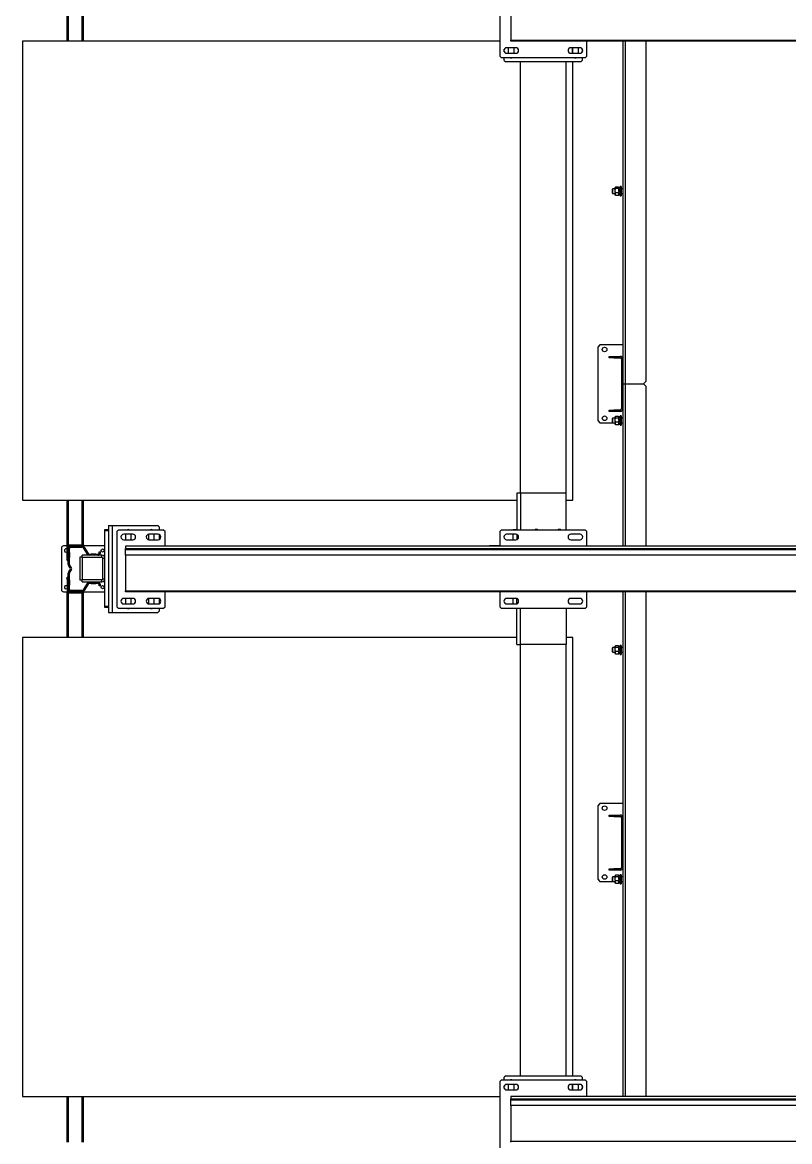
# Model space of a CAD drawing. Header units: millimetres. Extents: x 6622 to 532820, y 3370 to 359312.
# Drawn here: x 461300 to 462973, y 283241 to 285681 of the extents above; entities that cross this region are included whole.
import ezdxf

# ---------------------------------------------------------------- set-up
doc = ezdxf.new("R2010")
doc.units = ezdxf.units.MM

# ---------------------------------------------------------------- blocks, each defined once
blk = doc.blocks.new('A$C6F3A12F4')
at = {"color": 2, "linetype": 'Continuous', "lineweight": 25}
for p, q in [((30085.7, 3475), (30085.7, 225)), ((30091.1, 225), (30091.1, 3475)), ((30093.7, 3475), (30093.7, 225)), ((30105.7, 3475), (30105.7, 225)), ((30183.1, 225), (30183.1, 3475)), ((30185.7, 3475), (30185.7, 225)), ((28982.6, 1065), (28982.6, 2635)), ((28985.2, 2635), (28985.2, 1065)), ((31285.2, 2635), (31285.2, 1065)), ((31290.6, 1065), (31290.6, 2635)), ((31293.2, 2635), (31293.2, 1065)), ((31305.2, 2635), (31305.2, 1065)), ((31382.6, 1065), (31382.6, 2635)), ((28985.2, 1359.5), (29727, 1359.5)), ((29732, 1354.5), (29727, 1359.5)), ((29737, 1359.5), (29732, 1354.5)), ((29732, 1314.5), (29732, 1354.5)), ((29737, 1359.5), (30085.7, 1359.5)), ((30185.7, 1359.5), (31285.2, 1359.5)), ((28985.2, 1314.5), (29732, 1314.5)), ((28985.2, 1309.5), (29678, 1309.5)), ((29302, 1305.5), (29302, 1303.5)), ((29302, 1305.5), (29322, 1305.5)), ((29302, 1303.5), (29322, 1303.5)), ((29302.8, 1300), (29302.8, 1293.4)), ((29304.4, 1300.9), (29303.3, 1300.3)), ((29303.9, 1303.5), (29303.9, 1300.9)), ((29312, 1300.9), (29303.9, 1300.9)), ((29306.4, 1300), (29306.4, 1293.4)), ((29307, 1309.5), (29307, 1305.5)), ((29312, 1300.9), (29313.5, 1300.9)), ((29320, 1300.9), (29313.5, 1300.9)), ((29315.5, 1300), (29315.5, 1293.4)), ((29317, 1305.5), (29317, 1309.5)), ((29320.7, 1300.3), (29319.6, 1300.9)), ((29320, 1300.9), (29320, 1303.5)), ((29321.2, 1300), (29321.2, 1293.4)), ((29322, 1303.5), (29322, 1305.5)), ((29647, 1309.5), (29647, 1259.5)), ((29675, 1303.5), (29672, 1303.5)), ((29672, 1289.5), (29672, 1303.5)), ((29675, 1289.5), (29675, 1303.5)), ((29678, 1309.5), (29678, 1306.5)), ((29678, 1309.5), (29786, 1309.5)), ((29678, 1306.5), (29786, 1306.5)), ((29732, 1309.5), (29732, 1314.5)), ((29732, 1314.5), (30085.7, 1314.5)), ((29786, 1309.5), (30085.7, 1309.5)), ((29786, 1306.5), (29786, 1309.5)), ((29792, 1303.5), (29789, 1303.5)), ((29789, 1303.5), (29789, 1289.5)), ((29792, 1303.5), (29792, 1289.5)), ((29802, 1305.5), (29802, 1303.5)), ((29802, 1305.5), (29822, 1305.5)), ((29802, 1303.5), (29822, 1303.5)), ((29802.8, 1300), (29802.8, 1293.4)), ((29804.4, 1300.9), (29803.3, 1300.3)), ((29803.9, 1303.5), (29803.9, 1300.9)), ((29812, 1300.9), (29803.9, 1300.9)), ((29806.4, 1300), (29806.4, 1293.4)), ((29807, 1309.5), (29807, 1305.5)), ((29812, 1300.9), (29813.5, 1300.9)), ((29820, 1300.9), (29813.5, 1300.9)), ((29815.5, 1300), (29815.5, 1293.4)), ((29817, 1305.5), (29817, 1309.5)), ((29820.7, 1300.3), (29819.6, 1300.9)), ((29820, 1300.9), (29820, 1303.5)), ((29821.2, 1300), (29821.2, 1293.4)), ((29822, 1303.5), (29822, 1305.5)), ((30185.7, 1314.5), (31285.2, 1314.5)), ((30185.7, 1309.5), (30678, 1309.5)), ((30302, 1305.5), (30302, 1303.5)), ((30302, 1305.5), (30322, 1305.5)), ((30302, 1303.5), (30322, 1303.5)), ((30302.8, 1300), (30302.8, 1293.4)), ((30304.4, 1300.9), (30303.3, 1300.3)), ((30303.9, 1303.5), (30303.9, 1300.9)), ((30312, 1300.9), (30303.9, 1300.9)), ((30306.4, 1300), (30306.4, 1293.4)), ((30307, 1309.5), (30307, 1305.5)), ((30312, 1300.9), (30313.5, 1300.9)), ((30320, 1300.9), (30313.5, 1300.9)), ((30315.5, 1300), (30315.5, 1293.4)), ((30317, 1305.5), (30317, 1309.5)), ((30320.7, 1300.3), (30319.6, 1300.9)), ((30320, 1300.9), (30320, 1303.5)), ((30321.2, 1300), (30321.2, 1293.4)), ((30322, 1303.5), (30322, 1305.5)), ((30647, 1309.5), (30647, 1259.5)), ((30675, 1303.5), (30672, 1303.5)), ((30672, 1289.5), (30672, 1303.5)), ((30675, 1289.5), (30675, 1303.5)), ((30678, 1309.5), (30678, 1306.5)), ((30678, 1309.5), (30786, 1309.5)), ((30678, 1306.5), (30786, 1306.5)), ((30786, 1309.5), (31285.2, 1309.5)), ((30786, 1306.5), (30786, 1309.5)), ((30792, 1303.5), (30789, 1303.5)), ((30789, 1303.5), (30789, 1289.5)), ((30792, 1303.5), (30792, 1289.5)), ((30802, 1305.5), (30802, 1303.5)), ((30802, 1305.5), (30822, 1305.5)), ((30802, 1303.5), (30822, 1303.5)), ((30802.8, 1300), (30802.8, 1293.4)), ((30804.4, 1300.9), (30803.3, 1300.3)), ((30803.9, 1303.5), (30803.9, 1300.9)), ((30812, 1300.9), (30803.9, 1300.9)), ((30806.4, 1300), (30806.4, 1293.4)), ((30807, 1309.5), (30807, 1305.5)), ((30812, 1300.9), (30813.5, 1300.9)), ((30820, 1300.9), (30813.5, 1300.9)), ((30815.5, 1300), (30815.5, 1293.4)), ((30817, 1305.5), (30817, 1309.5)), ((30820.7, 1300.3), (30819.6, 1300.9)), ((30820, 1300.9), (30820, 1303.5)), ((30821.2, 1300), (30821.2, 1293.4)), ((30822, 1303.5), (30822, 1305.5)), ((29303.3, 1293.1), (29304.4, 1292.5)), ((29314.9, 1292.5), (29304.4, 1292.5)), ((29307, 1292.5), (29307, 1287)), ((29307, 1287), (29307.5, 1286.5)), ((29307, 1287), (29317, 1287)), ((29316.5, 1286.5), (29307.5, 1286.5)), ((29314.9, 1292.5), (29319.6, 1292.5)), ((29316.5, 1286.5), (29317, 1287)), ((29317, 1287), (29317, 1292.5)), ((29319.6, 1292.5), (29320.7, 1293.1)), ((29672, 1289.5), (29675, 1289.5)), ((29672, 1279.5), (29672, 1289.5)), ((29675, 1279.5), (29672, 1279.5)), ((29675, 1289.5), (29675, 1279.5)), ((29789, 1289.5), (29792, 1289.5)), ((29789, 1279.5), (29789, 1289.5)), ((29792, 1279.5), (29789, 1279.5)), ((29792, 1289.5), (29792, 1279.5)), ((29803.3, 1293.1), (29804.4, 1292.5)), ((29814.9, 1292.5), (29804.4, 1292.5)), ((29807, 1292.5), (29807, 1287)), ((29807, 1287), (29807.5, 1286.5)), ((29807, 1287), (29817, 1287)), ((29816.5, 1286.5), (29807.5, 1286.5)), ((29814.9, 1292.5), (29819.6, 1292.5)), ((29816.5, 1286.5), (29817, 1287)), ((29817, 1287), (29817, 1292.5)), ((29817, 1259.5), (29817, 1287)), ((29819.6, 1292.5), (29820.7, 1293.1)), ((30303.3, 1293.1), (30304.4, 1292.5)), ((30314.9, 1292.5), (30304.4, 1292.5)), ((30307, 1292.5), (30307, 1287)), ((30307, 1287), (30307.5, 1286.5)), ((30307, 1287), (30317, 1287)), ((30316.5, 1286.5), (30307.5, 1286.5)), ((30314.9, 1292.5), (30319.6, 1292.5)), ((30316.5, 1286.5), (30317, 1287)), ((30317, 1287), (30317, 1292.5)), ((30319.6, 1292.5), (30320.7, 1293.1)), ((30672, 1289.5), (30675, 1289.5)), ((30672, 1279.5), (30672, 1289.5)), ((30675, 1279.5), (30672, 1279.5)), ((30675, 1289.5), (30675, 1279.5)), ((30789, 1289.5), (30792, 1289.5)), ((30789, 1279.5), (30789, 1289.5)), ((30792, 1279.5), (30789, 1279.5)), ((30792, 1289.5), (30792, 1279.5)), ((30803.3, 1293.1), (30804.4, 1292.5)), ((30814.9, 1292.5), (30804.4, 1292.5)), ((30807, 1292.5), (30807, 1287)), ((30807, 1287), (30807.5, 1286.5)), ((30807, 1287), (30817, 1287)), ((30816.5, 1286.5), (30807.5, 1286.5)), ((30814.9, 1292.5), (30819.6, 1292.5)), ((30816.5, 1286.5), (30817, 1287)), ((30817, 1287), (30817, 1292.5)), ((30817, 1259.5), (30817, 1287)), ((30819.6, 1292.5), (30820.7, 1293.1)), ((29647, 1259.5), (29652, 1254.5)), ((29652, 1254.5), (29812, 1254.5)), ((29812, 1254.5), (29817, 1259.5)), ((30647, 1259.5), (30652, 1254.5)), ((30652, 1254.5), (30812, 1254.5)), ((30812, 1254.5), (30817, 1259.5)), ((29017.2, 1231), (28985.2, 1231)), ((29001.7, 1220.9), (29008.7, 1220.9)), ((29020.2, 1228), (29017.2, 1231)), ((29020.2, 1044), (29020.2, 1228)), ((29020.2, 1220.9), (29027.2, 1220.9)), ((29030.2, 1217.9), (29027.2, 1220.9)), ((30053.7, 1231), (30050.7, 1228)), ((30050.7, 1228), (30050.7, 1044)), ((30085.7, 1231), (30053.7, 1231)), ((30217.7, 1231), (30185.7, 1231)), ((30220.7, 1228), (30217.7, 1231)), ((30220.7, 1044), (30220.7, 1228)), ((31243.2, 1220.9), (31240.2, 1217.9)), ((31243.2, 1220.9), (31250.2, 1220.9)), ((31253.2, 1231), (31250.2, 1228)), ((31250.2, 1228), (31250.2, 1044)), ((31285.2, 1231), (31253.2, 1231)), ((31261.7, 1220.9), (31268.7, 1220.9)), ((28999.2, 1216), (28999.2, 1196)), ((28999.2, 1211.9), (29011.2, 1211.9)), ((29011.2, 1200), (28999.2, 1200)), ((29011.2, 1199.9), (28999.2, 1199.9)), ((29011.2, 1196), (29011.2, 1216)), ((29030.2, 1217.9), (29030.2, 1053.9)), ((29985.2, 1200), (29030.2, 1200)), ((29985.2, 1185.9), (29985.2, 1200)), ((30059.7, 1216), (30059.7, 1196)), ((30071.7, 1196), (30071.7, 1216)), ((30199.7, 1216), (30199.7, 1196)), ((30211.7, 1196), (30211.7, 1216)), ((30285.2, 1200), (30285.2, 1185.9)), ((31240.2, 1200), (30285.2, 1200)), ((31240.2, 1053.9), (31240.2, 1217.9)), ((31259.2, 1216), (31259.2, 1196)), ((31259.2, 1211.9), (31271.2, 1211.9)), ((31271.2, 1200), (31259.2, 1200)), ((31271.2, 1199.9), (31259.2, 1199.9)), ((31271.2, 1196), (31271.2, 1216)), ((29970.2, 1185.9), (29030.2, 1185.9)), ((29970.2, 1185.9), (29970.2, 1085.9)), ((30050.7, 1185.9), (29970.2, 1185.9)), ((30220.7, 1185.9), (30300.2, 1185.9)), ((30300.2, 1185.9), (30300.2, 1085.9)), ((31240.2, 1185.9), (30300.2, 1185.9)), ((28999.2, 1076), (28999.2, 1056)), ((29011.2, 1056), (29011.2, 1076)), ((29970.2, 1085.9), (29030.2, 1085.9)), ((29970.2, 1085.9), (30050.7, 1085.9)), ((29970.2, 1085.9), (29970.2, 1077.9)), ((29970.2, 1077.9), (30050.7, 1077.9)), ((29985.2, 0), (29985.2, 1077.9)), ((30049.7, 1069.9), (30049.7, 1077.9)), ((30059.7, 1076), (30059.7, 1056)), ((30060, 1077.9), (30071.4, 1077.9)), ((30071.7, 1056), (30071.7, 1076)), ((30199.7, 1076), (30199.7, 1056)), ((30211.4, 1077.9), (30200, 1077.9)), ((30211.7, 1056), (30211.7, 1076)), ((30300.2, 1085.9), (30220.7, 1085.9)), ((30300.2, 1077.9), (30220.7, 1077.9)), ((30285.2, 1077.9), (30285.2, 0)), ((30300.2, 1077.9), (30300.2, 1085.9)), ((31240.2, 1085.9), (30300.2, 1085.9)), ((31259.2, 1076), (31259.2, 1056)), ((31271.2, 1056), (31271.2, 1076)), ((28905.2, 1065), (28982.6, 1065)), ((28985.2, 1065), (28982.6, 1065)), ((28999.2, 1071.9), (29011.2, 1071.9)), ((29011.2, 1059.9), (28999.2, 1059.9)), ((29008.4, 1050.9), (29002, 1050.9)), ((29027.2, 1050.9), (29020.2, 1050.9)), ((29027.2, 1050.9), (29030.2, 1053.9)), ((30050.7, 1069.9), (30049.7, 1069.9)), ((30071.7, 1069.9), (30059.7, 1069.9)), ((30211.7, 1069.9), (30199.7, 1069.9)), ((31240.2, 1053.9), (31243.2, 1050.9)), ((31250.2, 1050.9), (31243.2, 1050.9)), ((31259.2, 1071.9), (31271.2, 1071.9)), ((31271.2, 1059.9), (31259.2, 1059.9)), ((31268.4, 1050.9), (31262, 1050.9)), ((31285.2, 1065), (31290.6, 1065)), ((31293.2, 1065), (31290.6, 1065)), ((31305.2, 1065), (31293.2, 1065)), ((31305.2, 1065), (31382.6, 1065)), ((31385.2, 1065), (31382.6, 1065)), ((28853.2, 1041), (29017.2, 1041)), ((28985.2, 1041), (28985.2, 0)), ((29017.2, 1041), (29020.2, 1044)), ((30050.7, 1044), (30053.7, 1041)), ((30053.7, 1041), (30085.7, 1041)), ((30085.2, 1041), (30085.2, 1020)), ((30185.7, 1041), (30217.7, 1041)), ((30217.7, 1041), (30220.7, 1044)), ((31250.2, 1044), (31253.2, 1041)), ((31253.2, 1041), (31417.2, 1041)), ((31285.2, 0), (31285.2, 1041)), ((30043.7, 298.1), (30040.7, 295.1)), ((30040.7, 196.1), (30040.7, 295.1)), ((30043.7, 298.1), (30050.7, 298.1)), ((30053.7, 311), (30050.7, 308)), ((30050.7, 308), (30050.7, 209)), ((30085.7, 311), (30053.7, 311)), ((30059.7, 296), (30059.7, 276)), ((30060.1, 298.1), (30071.3, 298.1)), ((30071.7, 276), (30071.7, 296)), ((30217.7, 311), (30185.7, 311)), ((30199.7, 296), (30199.7, 276)), ((30200.1, 298.1), (30211.3, 298.1)), ((30211.7, 276), (30211.7, 296)), ((30220.7, 308), (30217.7, 311)), ((30220.7, 209), (30220.7, 308)), ((30220.7, 298.1), (30227.7, 298.1)), ((30230.7, 295.1), (30227.7, 298.1)), ((30230.7, 196.1), (30230.7, 295.1)), ((30071.7, 287.1), (30059.7, 287.1)), ((30059.8, 275.1), (30071.6, 275.1)), ((30211.7, 287.1), (30199.7, 287.1)), ((30199.8, 275.1), (30211.6, 275.1)), ((30059.7, 241), (30059.7, 221)), ((30071.7, 237.1), (30059.7, 237.1)), ((30059.7, 225.1), (30071.7, 225.1)), ((30071.7, 221), (30071.7, 241)), ((30085.7, 225), (30091.1, 225)), ((30093.7, 225), (30091.1, 225)), ((30105.7, 225), (30093.7, 225)), ((30105.7, 225), (30183.1, 225)), ((30185.7, 225), (30183.1, 225)), ((30199.7, 241), (30199.7, 221)), ((30211.7, 237.1), (30199.7, 237.1)), ((30199.7, 225.1), (30211.7, 225.1)), ((30211.7, 221), (30211.7, 241)), ((30040.7, 196.1), (30230.7, 196.1)), ((30040.7, 188.1), (30040.7, 196.1)), ((30050.7, 209), (30053.7, 206)), ((30053.7, 206), (30217.7, 206)), ((30217.7, 206), (30220.7, 209)), ((30230.7, 188.1), (30230.7, 196.1)), ((30040.7, 188.1), (30230.7, 188.1)), ((30049.7, 180.1), (30049.7, 188.1)), ((30052.7, 180.1), (30049.7, 180.1)), ((30052.7, 188.1), (30052.7, 180.1)), ((30216.7, 180.1), (30052.7, 180.1)), ((30085.2, 180), (30085.2, 133)), ((30110.7, 173.1), (30105.7, 173.1)), ((30105.7, 173.1), (30105.7, 130.1)), ((30110.7, 173.1), (30110.7, 130.1)), ((30112.7, 180.1), (30112.7, 175.1)), ((30156.7, 175.1), (30112.7, 175.1)), ((30156.7, 175.1), (30156.7, 180.1)), ((30163.7, 173.1), (30158.7, 173.1)), ((30158.7, 130.1), (30158.7, 173.1)), ((30163.7, 130.1), (30163.7, 173.1)), ((30185.2, 133), (30185.2, 180)), ((30216.7, 180.1), (30216.7, 188.1)), ((30219.7, 180.1), (30216.7, 180.1)), ((30219.7, 188.1), (30219.7, 180.1)), ((30098.2, 167.5), (30098.2, 170)), ((30100.2, 170), (30098.2, 170)), ((30100.2, 167.5), (30098.2, 167.5)), ((30100.2, 167.5), (30100.2, 170)), ((30105.7, 164.5), (30103.2, 164.5)), ((30103.2, 160.5), (30103.2, 164.5)), ((30105.7, 160.5), (30103.2, 160.5)), ((30103.2, 160.5), (30103.2, 149.7)), ((30103.2, 149.7), (30105.7, 149.7)), ((30103.2, 145.7), (30103.2, 149.7)), ((30167.2, 164.5), (30164.7, 164.5)), ((30164.7, 164.5), (30164.7, 160.5)), ((30167.2, 160.5), (30164.7, 160.5)), ((30164.7, 149.7), (30164.7, 160.5)), ((30164.7, 149.7), (30167.2, 149.7)), ((30164.7, 149.7), (30164.7, 145.7)), ((30167.2, 164.5), (30167.2, 160.5)), ((30167.2, 149.7), (30167.2, 160.5)), ((30167.2, 149.7), (30167.2, 145.7)), ((30170.2, 170), (30170.2, 167.5)), ((30172.2, 170), (30170.2, 170)), ((30172.2, 167.5), (30170.2, 167.5)), ((30172.2, 170), (30172.2, 167.5)), ((28985.2, 133), (28885.2, 133)), ((28985.2, 130.5), (28885.2, 130.5)), ((30083.2, 133), (29985.2, 133)), ((30083.2, 130.5), (29985.2, 130.5)), ((30083.2, 133), (30085.2, 133)), ((30083.2, 128), (30083.2, 133)), ((30085.2, 128), (30083.2, 128)), ((30083.2, 101), (30083.2, 128)), ((30085.2, 133), (30085.2, 129.9)), ((30087.7, 129.9), (30085.2, 129.9)), ((30085.2, 105.5), (30085.2, 129.9)), ((30087.7, 105.5), (30087.7, 129.9)), ((30087.8, 134.6), (30101.8, 143.1)), ((30087.8, 134.6), (30089.1, 132.5)), ((30089.1, 132.5), (30103.1, 141)), ((30103.1, 141), (30101.8, 143.1)), ((30103.2, 145.7), (30105.7, 145.7)), ((30110.7, 130.1), (30105.7, 130.1)), ((30109.7, 130.1), (30109.7, 125.1)), ((30109.7, 130.1), (30159.7, 130.1)), ((30109.7, 125.1), (30159.7, 125.1)), ((30163.7, 130.1), (30158.7, 130.1)), ((30159.7, 130.1), (30159.7, 125.1)), ((30164.7, 145.7), (30167.2, 145.7)), ((30168.6, 143.1), (30167.3, 141)), ((30167.3, 141), (30181.3, 132.5)), ((30168.6, 143.1), (30182.6, 134.6)), ((30181.3, 132.5), (30182.6, 134.6)), ((30185.2, 129.9), (30182.7, 129.9)), ((30182.7, 129.9), (30182.7, 105.5)), ((30185.2, 129.9), (30185.2, 133)), ((30185.2, 133), (30187.2, 133)), ((30185.2, 129.9), (30185.2, 105.5)), ((30187.2, 128), (30185.2, 128)), ((30187.2, 133), (30187.2, 128)), ((30285.2, 133), (30187.2, 133)), ((30285.2, 130.5), (30187.2, 130.5)), ((30187.2, 101), (30187.2, 128)), ((31385.2, 133), (31285.2, 133)), ((31385.2, 130.5), (31285.2, 130.5)), ((28985.2, 100.5), (28885.2, 100.5)), ((28985.2, 98), (28885.2, 98)), ((30083.2, 100.5), (29985.2, 100.5)), ((30083.2, 98), (29985.2, 98)), ((30083.2, 101), (30085.2, 101)), ((30083.2, 101), (30083.2, 100.5)), ((30083.2, 100.5), (30083.2, 98)), ((30085.2, 101), (30085.2, 105.5)), ((30085.2, 105.5), (30087.7, 105.5)), ((30085.2, 98.2), (30085.2, 90)), ((30086.2, 100), (30086.2, 98)), ((30090.7, 100), (30086.2, 100)), ((30112.2, 98), (30086.2, 98)), ((30090.7, 102.5), (30090.7, 100)), ((30099.8, 102.5), (30090.7, 102.5)), ((30099.8, 100), (30090.7, 100)), ((30099.8, 102.5), (30099.8, 100)), ((30099.8, 102.5), (30110.6, 102.5)), ((30099.8, 100), (30110.6, 100)), ((30125.8, 102.5), (30110.6, 102.5)), ((30110.6, 100), (30110.6, 102.5)), ((30125.8, 100), (30110.6, 100)), ((30112.2, 98), (30112.2, 100)), ((30117.2, 98), (30112.2, 98)), ((30117.2, 100), (30117.2, 98)), ((30125.8, 100), (30125.8, 102.5)), ((30131.8, 106.5), (30127.6, 103.2)), ((30127.6, 103.2), (30129.2, 101.2)), ((30133.3, 104.5), (30129.2, 101.2)), ((30133.3, 104.5), (30131.8, 106.5)), ((30138.6, 106.5), (30137.1, 104.5)), ((30141.2, 101.2), (30137.1, 104.5)), ((30142.8, 103.2), (30138.6, 106.5)), ((30141.2, 101.2), (30142.8, 103.2)), ((30144.6, 102.5), (30144.6, 100)), ((30159.8, 102.5), (30144.6, 102.5)), ((30159.8, 100), (30144.6, 100)), ((30153.2, 98), (30153.2, 100)), ((30158.2, 98), (30153.2, 98)), ((30158.2, 100), (30158.2, 98)), ((30158.2, 98), (30184.2, 98)), ((30159.8, 102.5), (30159.8, 100)), ((30159.8, 102.5), (30170.6, 102.5)), ((30159.8, 100), (30170.6, 100)), ((30170.6, 100), (30170.6, 102.5)), ((30179.7, 102.5), (30170.6, 102.5)), ((30179.7, 100), (30170.6, 100)), ((30179.7, 100), (30179.7, 102.5)), ((30179.7, 100), (30184.2, 100)), ((30182.7, 105.5), (30185.2, 105.5)), ((30184.2, 98), (30184.2, 100)), ((30185.2, 101), (30185.2, 105.5)), ((30185.2, 101), (30187.2, 101)), ((30185.2, 90), (30185.2, 98.2)), ((30187.2, 101), (30187.2, 100.5)), ((30187.2, 100.5), (30187.2, 98)), ((30285.2, 100.5), (30187.2, 100.5)), ((30285.2, 98), (30187.2, 98)), ((31385.2, 100.5), (31285.2, 100.5)), ((31385.2, 98), (31285.2, 98)), ((30090.2, 85), (30180.2, 85)), ((28985.2, 0), (29985.2, 0)), ((30285.2, 0), (31285.2, 0))]:
    blk.add_line(p, q, dxfattribs=at)
at = {"color": 2, "linetype": 'Continuous', "lineweight": 25, "flags": 128}
for points in [[(29312, 1300.9), (29311.5, 1301.8), (29311, 1302.6), (29310.5, 1303.5)], [(29312, 1303.5), (29312.5, 1302.6), (29313, 1301.8), (29313.5, 1300.9)], [(29812, 1300.9), (29811.5, 1301.8), (29811, 1302.6), (29810.5, 1303.5)], [(29812, 1303.5), (29812.5, 1302.6), (29813, 1301.8), (29813.5, 1300.9)], [(30312, 1300.9), (30311.5, 1301.8), (30311, 1302.6), (30310.5, 1303.5)], [(30312, 1303.5), (30312.5, 1302.6), (30313, 1301.8), (30313.5, 1300.9)], [(30812, 1300.9), (30811.5, 1301.8), (30811, 1302.6), (30810.5, 1303.5)], [(30812, 1303.5), (30812.5, 1302.6), (30813, 1301.8), (30813.5, 1300.9)]]:
    blk.add_lwpolyline(points, dxfattribs=at)
at = {"color": 2, "linetype": 'Continuous', "lineweight": 25}
for centre, radius in [((29657, 1269.5), 5), ((29807, 1269.5), 5), ((30657, 1269.5), 5), ((30807, 1269.5), 5), ((30095.2, 175), 3.5), ((30175.2, 175), 3.5)]:
    blk.add_circle(centre, radius, dxfattribs=at)
for centre, radius, start, end in [((29678, 1303.5), 6, 90, 180), ((29678, 1303.5), 3, 90, 180), ((29786, 1303.5), 6, 0, 90), ((29786, 1303.5), 3, 0, 90), ((30678, 1303.5), 6, 90, 180), ((30678, 1303.5), 3, 90, 180), ((30786, 1303.5), 6, 0, 90), ((30786, 1303.5), 3, 0, 90), ((29005.2, 1216), 6, 0, 180), ((30065.7, 1216), 6, 0, 180), ((30205.7, 1216), 6, 0, 180), ((31265.2, 1216), 6, 0, 180), ((29005.2, 1196), 6, 180, 0), ((29015.2, 1205.9), 6, 326.4427, 33.5573), ((30065.7, 1196), 6, 180, 0), ((30205.7, 1196), 6, 180, 0), ((31255.2, 1205.9), 6, 146.4427, 213.5573), ((31265.2, 1196), 6, 180, 0), ((30055.2, 1170.9), 6, 138.5904, 221.4096), ((30215.2, 1170.9), 6, 336.4435, 23.5565), ((30055.2, 1120.9), 6, 138.5904, 221.4096), ((30215.2, 1120.9), 6, 336.4435, 23.5565), ((29005.2, 1076), 6, 0, 180), ((30065.7, 1076), 6, 0, 180), ((30205.7, 1076), 6, 0, 180), ((31265.2, 1076), 6, 0, 180), ((29005.2, 1056), 6, 180, 0), ((29015.2, 1065.9), 6, 326.4427, 33.5573), ((30065.7, 1056), 6, 180, 0), ((30205.7, 1056), 6, 180, 0), ((31255.2, 1065.9), 6, 146.4427, 213.5573), ((31265.2, 1056), 6, 180, 0), ((30090.2, 1020), 5, 180, 205.8419), ((30065.7, 296), 6, 0, 180), ((30205.7, 296), 6, 0, 180), ((30055.7, 281.1), 6, 146.4427, 213.5573), ((30065.7, 276), 6, 180, 0), ((30205.7, 276), 6, 180, 0), ((30215.7, 281.1), 6, 326.4427, 33.5573), ((30065.7, 241), 6, 0, 180), ((30205.7, 241), 6, 0, 180), ((30055.7, 231.1), 6, 146.4427, 213.5573), ((30065.7, 221), 6, 180, 0), ((30205.7, 221), 6, 180, 0), ((30215.7, 231.1), 6, 326.4427, 33.5573), ((30112.7, 173.1), 7, 90, 180), ((30112.7, 173.1), 2, 90, 180), ((30156.7, 173.1), 7, 0, 90), ((30156.7, 173.1), 2, 0, 90), ((30100.2, 164.5), 5.5, 0, 90), ((30100.2, 164.5), 3, 0, 90), ((30170.2, 164.5), 5.5, 90, 180), ((30170.2, 164.5), 3, 90, 180), ((30090.7, 129.9), 5.5, 121.4296, 180), ((30090.7, 129.9), 3, 121.4296, 180), ((30100.2, 145.7), 3, 301.4296, 0), ((30100.2, 145.7), 5.5, 301.4296, 0), ((30170.2, 145.7), 5.5, 180, 238.5704), ((30170.2, 145.7), 3, 180, 238.5704), ((30179.7, 129.9), 3, 0, 58.5704), ((30179.7, 129.9), 5.5, 0, 58.5704), ((30086.2, 101), 3, 180, 270), ((30090.7, 105.5), 5.5, 180, 270), ((30086.2, 101), 1, 180, 270), ((30090.7, 105.5), 3, 180, 270), ((30095.2, 95), 3.5, 121.0027, 0), ((30095.2, 95), 3.5, 0, 58.9973), ((30125.8, 105.5), 3, 270, 308.6598), ((30125.8, 105.5), 5.5, 270, 308.6598), ((30135.2, 102.2), 5.5, 51.3402, 128.6598), ((30135.2, 102.2), 3, 51.3402, 128.6598), ((30144.6, 105.5), 5.5, 231.3402, 270), ((30144.6, 105.5), 3, 231.3402, 270), ((30175.2, 95), 3.5, 121.0027, 0), ((30175.2, 95), 3.5, 0, 58.9973), ((30179.7, 105.5), 3, 270, 0), ((30179.7, 105.5), 5.5, 270, 0), ((30184.2, 101), 1, 270, 0), ((30184.2, 101), 3, 270, 0), ((30090.2, 90), 5, 180, 270), ((30180.2, 90), 5, 270, 0)]:
    blk.add_arc(centre, radius, start, end, dxfattribs=at)
for points, knots in [([(29302.8, 1300), (29303.3, 1300.2), (29304, 1300.7), (29305, 1300.7), (29305.8, 1300.4), (29306.2, 1300.1), (29306.4, 1300)], [0, 0, 0, 0, 0.363637, 0.612794, 0.868669, 1, 1, 1, 1]), ([(29306.4, 1293.4), (29306.2, 1293.3), (29305.8, 1293), (29305, 1292.7), (29304, 1292.7), (29303.3, 1293.2), (29302.8, 1293.4)], [0, 0, 0, 0, 0.13133, 0.380798, 0.636361, 1, 1, 1, 1]), ([(29306.4, 1300), (29307.2, 1300.2), (29308.8, 1300.6), (29311.2, 1300.7), (29313.4, 1300.5), (29314.8, 1300.2), (29315.5, 1300)], [0, 0, 0, 0, 0.264522, 0.534908, 0.765371, 1, 1, 1, 1]), ([(29315.5, 1293.4), (29314.7, 1293.2), (29313.1, 1292.8), (29310.7, 1292.7), (29308.5, 1292.9), (29307.1, 1293.2), (29306.4, 1293.4)], [0, 0, 0, 0, 0.26472, 0.534906, 0.76537, 1, 1, 1, 1]), ([(29315.5, 1300), (29316, 1300.2), (29317, 1300.6), (29318.5, 1300.7), (29319.9, 1300.5), (29320.7, 1300.2), (29321.2, 1300)], [0, 0, 0, 0, 0.264587, 0.534953, 0.765275, 1, 1, 1, 1]), ([(29321.2, 1293.4), (29320.7, 1293.2), (29319.7, 1292.8), (29318.2, 1292.7), (29316.8, 1292.9), (29316, 1293.2), (29315.5, 1293.4)], [0, 0, 0, 0, 0.264585, 0.534952, 0.765396, 1, 1, 1, 1]), ([(29321.2, 1300), (29321, 1300.1), (29320.8, 1300.2), (29320.7, 1300.3), (29320.7, 1300.3)], [0, 0, 0, 0, 0.908808, 1, 1, 1, 1]), ([(29320.7, 1293.1), (29320.7, 1293.1), (29320.8, 1293.2), (29321, 1293.3), (29321.2, 1293.4)], [0, 0, 0, 0, 0.09115, 1, 1, 1, 1]), ([(29802.8, 1300), (29803.3, 1300.2), (29804, 1300.7), (29805, 1300.7), (29805.8, 1300.4), (29806.2, 1300.1), (29806.4, 1300)], [0, 0, 0, 0, 0.363637, 0.612794, 0.868669, 1, 1, 1, 1]), ([(29806.4, 1293.4), (29806.2, 1293.3), (29805.8, 1293), (29805, 1292.7), (29804, 1292.7), (29803.3, 1293.2), (29802.8, 1293.4)], [0, 0, 0, 0, 0.13133, 0.380798, 0.636361, 1, 1, 1, 1]), ([(29806.4, 1300), (29807.2, 1300.2), (29808.8, 1300.6), (29811.2, 1300.7), (29813.4, 1300.5), (29814.8, 1300.2), (29815.5, 1300)], [0, 0, 0, 0, 0.264522, 0.534908, 0.765371, 1, 1, 1, 1]), ([(29815.5, 1293.4), (29814.7, 1293.2), (29813.1, 1292.8), (29810.7, 1292.7), (29808.5, 1292.9), (29807.1, 1293.2), (29806.4, 1293.4)], [0, 0, 0, 0, 0.26472, 0.534906, 0.76537, 1, 1, 1, 1]), ([(29815.5, 1300), (29816, 1300.2), (29817, 1300.6), (29818.5, 1300.7), (29819.9, 1300.5), (29820.7, 1300.2), (29821.2, 1300)], [0, 0, 0, 0, 0.264587, 0.534953, 0.765275, 1, 1, 1, 1]), ([(29821.2, 1293.4), (29820.7, 1293.2), (29819.7, 1292.8), (29818.2, 1292.7), (29816.8, 1292.9), (29816, 1293.2), (29815.5, 1293.4)], [0, 0, 0, 0, 0.264585, 0.534952, 0.765396, 1, 1, 1, 1]), ([(29821.2, 1300), (29821, 1300.1), (29820.8, 1300.2), (29820.7, 1300.3), (29820.7, 1300.3)], [0, 0, 0, 0, 0.908808, 1, 1, 1, 1]), ([(29820.7, 1293.1), (29820.7, 1293.1), (29820.8, 1293.2), (29821, 1293.3), (29821.2, 1293.4)], [0, 0, 0, 0, 0.09115, 1, 1, 1, 1]), ([(30302.8, 1300), (30303.3, 1300.2), (30304, 1300.7), (30305, 1300.7), (30305.8, 1300.4), (30306.2, 1300.1), (30306.4, 1300)], [0, 0, 0, 0, 0.363637, 0.612794, 0.868669, 1, 1, 1, 1]), ([(30306.4, 1293.4), (30306.2, 1293.3), (30305.8, 1293), (30305, 1292.7), (30304, 1292.7), (30303.3, 1293.2), (30302.8, 1293.4)], [0, 0, 0, 0, 0.13133, 0.380798, 0.636361, 1, 1, 1, 1]), ([(30306.4, 1300), (30307.2, 1300.2), (30308.8, 1300.6), (30311.2, 1300.7), (30313.4, 1300.5), (30314.8, 1300.2), (30315.5, 1300)], [0, 0, 0, 0, 0.264522, 0.534908, 0.765371, 1, 1, 1, 1]), ([(30315.5, 1293.4), (30314.7, 1293.2), (30313.1, 1292.8), (30310.7, 1292.7), (30308.5, 1292.9), (30307.1, 1293.2), (30306.4, 1293.4)], [0, 0, 0, 0, 0.26472, 0.534906, 0.76537, 1, 1, 1, 1]), ([(30315.5, 1300), (30316, 1300.2), (30317, 1300.6), (30318.5, 1300.7), (30319.9, 1300.5), (30320.7, 1300.2), (30321.2, 1300)], [0, 0, 0, 0, 0.264587, 0.534953, 0.765275, 1, 1, 1, 1]), ([(30321.2, 1293.4), (30320.7, 1293.2), (30319.7, 1292.8), (30318.2, 1292.7), (30316.8, 1292.9), (30316, 1293.2), (30315.5, 1293.4)], [0, 0, 0, 0, 0.264585, 0.534952, 0.765396, 1, 1, 1, 1]), ([(30321.2, 1300), (30321, 1300.1), (30320.8, 1300.2), (30320.7, 1300.3), (30320.7, 1300.3)], [0, 0, 0, 0, 0.908808, 1, 1, 1, 1]), ([(30320.7, 1293.1), (30320.7, 1293.1), (30320.8, 1293.2), (30321, 1293.3), (30321.2, 1293.4)], [0, 0, 0, 0, 0.09115, 1, 1, 1, 1]), ([(30802.8, 1300), (30803.3, 1300.2), (30804, 1300.7), (30805, 1300.7), (30805.8, 1300.4), (30806.2, 1300.1), (30806.4, 1300)], [0, 0, 0, 0, 0.363637, 0.612794, 0.868669, 1, 1, 1, 1]), ([(30806.4, 1293.4), (30806.2, 1293.3), (30805.8, 1293), (30805, 1292.7), (30804, 1292.7), (30803.3, 1293.2), (30802.8, 1293.4)], [0, 0, 0, 0, 0.13133, 0.380798, 0.636361, 1, 1, 1, 1]), ([(30806.4, 1300), (30807.2, 1300.2), (30808.8, 1300.6), (30811.2, 1300.7), (30813.4, 1300.5), (30814.8, 1300.2), (30815.5, 1300)], [0, 0, 0, 0, 0.264522, 0.534908, 0.765371, 1, 1, 1, 1]), ([(30815.5, 1293.4), (30814.7, 1293.2), (30813.1, 1292.8), (30810.7, 1292.7), (30808.5, 1292.9), (30807.1, 1293.2), (30806.4, 1293.4)], [0, 0, 0, 0, 0.26472, 0.534906, 0.76537, 1, 1, 1, 1]), ([(30815.5, 1300), (30816, 1300.2), (30817, 1300.6), (30818.5, 1300.7), (30819.9, 1300.5), (30820.7, 1300.2), (30821.2, 1300)], [0, 0, 0, 0, 0.264587, 0.534953, 0.765275, 1, 1, 1, 1]), ([(30821.2, 1293.4), (30820.7, 1293.2), (30819.7, 1292.8), (30818.2, 1292.7), (30816.8, 1292.9), (30816, 1293.2), (30815.5, 1293.4)], [0, 0, 0, 0, 0.264585, 0.534952, 0.765396, 1, 1, 1, 1]), ([(30821.2, 1300), (30821, 1300.1), (30820.8, 1300.2), (30820.7, 1300.3), (30820.7, 1300.3)], [0, 0, 0, 0, 0.908808, 1, 1, 1, 1]), ([(30820.7, 1293.1), (30820.7, 1293.1), (30820.8, 1293.2), (30821, 1293.3), (30821.2, 1293.4)], [0, 0, 0, 0, 0.09115, 1, 1, 1, 1])]:
    blk.add_open_spline(points, degree=3, knots=knots, dxfattribs=at)

msp = doc.modelspace()

# ---------------------------------------------------------------- block references
at = {"color": 0, "rotation": 270}
msp.add_blockref('A$C6F3A12F4', (461300, 314625.198), dxfattribs=at)

doc.saveas('drawing.dxf')
